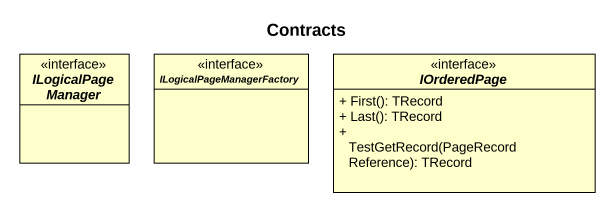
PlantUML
@startuml
title Contracts
hide circle
hide empty members
skinparam classAttributeIconSize 0
interface ILogicalPageManager
interface ILogicalPageManagerFactory
interface IOrderedPage {
  + First(): TRecord
  + Last(): TRecord
  + TestGetRecord(PageRecordReference): TRecord
}
@enduml
